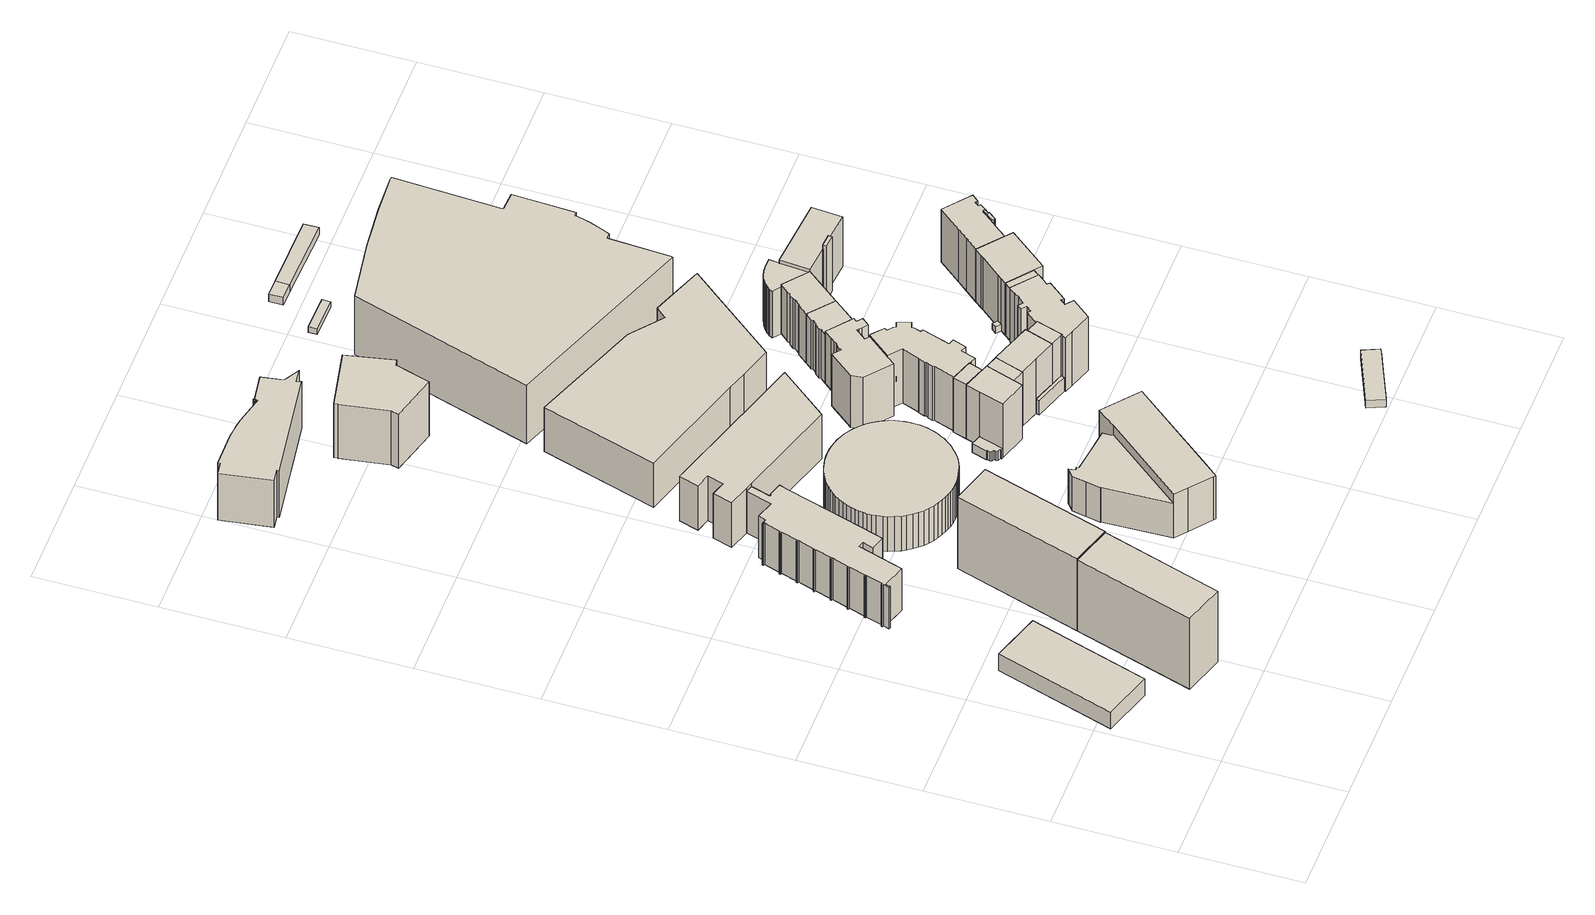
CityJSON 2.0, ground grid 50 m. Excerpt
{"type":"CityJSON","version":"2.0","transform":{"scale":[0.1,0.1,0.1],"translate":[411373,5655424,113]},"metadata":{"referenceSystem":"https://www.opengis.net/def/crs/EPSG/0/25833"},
"CityObjects":{
"building1":{"type":"Building","attributes":{"Dachtyp_tdc":"tdcPolyFlatRoof","Gemeindeschluessel":14612000,"Dachneigung":0,"QualitaetDacherkennung":84,"Geometrietyp2DReferenz":"3000","measuredHeight":8.64,"function":"31001_9998","roofType":"1000"},"geometry":[{"type":"Solid","lod":"1","boundaries":[[[[0,1,2,3]],[[4,5,6,7]],[[3,5,4,0]],[[2,6,5,3]],[[1,7,6,2]],[[0,4,7,1]]]]}]},
"building2":{"type":"Building","attributes":{"Dachtyp_tdc":"tdcGableRoof","Gemeindeschluessel":14612000,"Dachneigung":11.72,"QualitaetDacherkennung":10,"Geometrietyp2DReferenz":"3000","measuredHeight":40.38,"function":"31001_9998","roofType":"3100"},"geometry":[{"type":"Solid","lod":"1","boundaries":[[[[8,9,10,11]],[[12,13,14,15]],[[11,13,12,8]],[[10,14,13,11]],[[9,15,14,10]],[[8,12,15,9]]]]}]},
"building3":{"type":"Building","attributes":{"Dachtyp_tdc":"tdcGableRoof","Gemeindeschluessel":14612000,"Dachneigung":10.05,"QualitaetDacherkennung":10,"Geometrietyp2DReferenz":"3000","measuredHeight":40.64,"function":"31001_9998","roofType":"3100"},"geometry":[{"type":"Solid","lod":"1","boundaries":[[[[16,17,18,19]],[[15,14,20,21]],[[19,14,15,16]],[[18,20,14,19]],[[17,21,20,18]],[[16,15,21,17]]]]}]},
"building4":{"type":"Building","attributes":{"Dachtyp_tdc":"tdcFreeFormRoof","Gemeindeschluessel":14612000,"Dachneigung":0.062,"QualitaetDacherkennung":45,"Geometrietyp2DReferenz":"3000","measuredHeight":24.87,"function":"31001_2000","roofType":"5000"},"geometry":[{"type":"Solid","lod":"1","boundaries":[[[[22,23,24,25,26,27,28,29,30,31,32,33,34,35,36,37,38,39,40,41,42,43,44,45,46,47,48,49,50,51,52,53,54,55,56,57,58,59,60,61,62,63,64,65,66,67,68,69,70,71,72,73]],[[74,75,76,77,78,79,80,81,82,83,84,85,86,87,88,89,90,91,92,93,94,95,96,97,98,99,100,101,102,103,104,105,106,107,108,109,110,111,112,113,114,115,116,117,118,119,120,121,122,123,124,125]],[[73,75,74,22]],[[72,76,75,73]],[[71,77,76,72]],[[70,78,77,71]],[[69,79,78,70]],[[68,80,79,69]],[[67,81,80,68]],[[66,82,81,67]],[[65,83,82,66]],[[64,84,83,65]],[[63,85,84,64]],[[62,86,85,63]],[[61,87,86,62]],[[60,88,87,61]],[[59,89,88,60]],[[58,90,89,59]],[[57,91,90,58]],[[56,92,91,57]],[[55,93,92,56]],[[54,94,93,55]],[[53,95,94,54]],[[52,96,95,53]],[[51,97,96,52]],[[50,98,97,51]],[[49,99,98,50]],[[48,100,99,49]],[[47,101,100,48]],[[46,102,101,47]],[[45,103,102,46]],[[44,104,103,45]],[[43,105,104,44]],[[42,106,105,43]],[[41,107,106,42]],[[40,108,107,41]],[[39,109,108,40]],[[38,110,109,39]],[[37,111,110,38]],[[36,112,111,37]],[[35,113,112,36]],[[34,114,113,35]],[[33,115,114,34]],[[32,116,115,33]],[[31,117,116,32]],[[30,118,117,31]],[[29,119,118,30]],[[28,120,119,29]],[[27,121,120,28]],[[26,122,121,27]],[[25,123,122,26]],[[24,124,123,25]],[[23,125,124,24]],[[22,74,125,23]]]]}]},
"building5":{"type":"Building","attributes":{"name":"Rundkino","Dachtyp_tdc":"tdcPolyFlatRoof","Gemeindeschluessel":14612000,"Dachneigung":0,"QualitaetDacherkennung":8,"Geometrietyp2DReferenz":"3000","measuredHeight":18.24,"function":"31001_2090","roofType":"1000"},"geometry":[{"type":"Solid","lod":"1","boundaries":[[[[126,127,128,129,130,131,132,133,134,135,136,137,138,139,140,141,142,143,144,145,146,147,148,149,150,151,152,153,154,155,156,157,158,159,160,161,162,163,164,165,166,167,168,169,170,171,172,173,174,175,176,177,178,179,180,181,182,183,184,185,186,187,188,189,190,191,192,193,194,195,196,197,198,199,200,201,202,203,204,205,206,207,208,209,210,211,212,213,214]],[[215,216,217,218,219,220,221,222,223,224,225,226,227,228,229,230,231,232,233,234,235,236,237,238,239,240,241,242,243,244,245,246,247,248,249,250,251,252,253,254,255,256,257,258,259,260,261,262,263,264,265,266,267,268,269,270,271,272,273,274,275,276,277,278,279,280,281,282,283,284,285,286,287,288,289,290,291,292,293,294,295,296,297,298,299,300,301,302,303]],[[214,216,215,126]],[[213,217,216,214]],[[212,218,217,213]],[[211,219,218,212]],[[210,220,219,211]],[[209,221,220,210]],[[208,222,221,209]],[[207,223,222,208]],[[206,224,223,207]],[[205,225,224,206]],[[204,226,225,205]],[[203,227,226,204]],[[202,228,227,203]],[[201,229,228,202]],[[200,230,229,201]],[[199,231,230,200]],[[198,232,231,199]],[[197,233,232,198]],[[196,234,233,197]],[[195,235,234,196]],[[194,236,235,195]],[[193,237,236,194]],[[192,238,237,193]],[[191,239,238,192]],[[190,240,239,191]],[[189,241,240,190]],[[188,242,241,189]],[[187,243,242,188]],[[186,244,243,187]],[[185,245,244,186]],[[184,246,245,185]],[[183,247,246,184]],[[182,248,247,183]],[[181,249,248,182]],[[180,250,249,181]],[[179,251,250,180]],[[178,252,251,179]],[[177,253,252,178]],[[176,254,253,177]],[[175,255,254,176]],[[174,256,255,175]],[[173,257,256,174]],[[172,258,257,173]],[[171,259,258,172]],[[170,260,259,171]],[[169,261,260,170]],[[168,262,261,169]],[[167,263,262,168]],[[166,264,263,167]],[[165,265,264,166]],[[164,266,265,165]],[[163,267,266,164]],[[162,268,267,163]],[[161,269,268,162]],[[160,270,269,161]],[[159,271,270,160]],[[158,272,271,159]],[[157,273,272,158]],[[156,274,273,157]],[[155,275,274,156]],[[154,276,275,155]],[[153,277,276,154]],[[152,278,277,153]],[[151,279,278,152]],[[150,280,279,151]],[[149,281,280,150]],[[148,282,281,149]],[[147,283,282,148]],[[146,284,283,147]],[[145,285,284,146]],[[144,286,285,145]],[[143,287,286,144]],[[142,288,287,143]],[[141,289,288,142]],[[140,290,289,141]],[[139,291,290,140]],[[138,292,291,139]],[[137,293,292,138]],[[136,294,293,137]],[[135,295,294,136]],[[134,296,295,135]],[[133,297,296,134]],[[132,298,297,133]],[[131,299,298,132]],[[130,300,299,131]],[[129,301,300,130]],[[128,302,301,129]],[[127,303,302,128]],[[126,215,303,127]]]]}]},
"building6":{"type":"Building","attributes":{"Dachtyp_tdc":"tdcFreeFormRoof","Gemeindeschluessel":14612000,"Dachneigung":0.022,"QualitaetDacherkennung":48,"Geometrietyp2DReferenz":"3000","measuredHeight":25.02,"function":"31001_2000","roofType":"5000"},"geometry":[{"type":"Solid","lod":"1","boundaries":[[[[304,305,306,307,308,309,310,311,312,313,314,315,316]],[[317,318,319,320,321,322,323,324,325,326,109,108,327]],[[316,318,317,304]],[[315,319,318,316]],[[314,320,319,315]],[[313,321,320,314]],[[312,322,321,313]],[[311,323,322,312]],[[310,324,323,311]],[[309,325,324,310]],[[308,326,325,309]],[[307,109,326,308]],[[306,108,109,307]],[[305,327,108,306]],[[304,317,327,305]]]]}]},
"building7":{"type":"Building","attributes":{"Dachtyp_tdc":"tdcFreeFormRoof","Gemeindeschluessel":14612000,"Dachneigung":16.21,"QualitaetDacherkennung":9,"Geometrietyp2DReferenz":"3000","measuredHeight":26.25,"function":"31001_2000","roofType":"5000"},"geometry":[{"type":"Solid","lod":"1","boundaries":[[[[328,329,330,331,332,333,334,335,336,337,338,339,340,341,342,343,344,345,346,347,348,349,350,351,352,353]],[[354,355,356,357,358,359,360,361,362,363,364,365,366,367,368,369,370,371,372,373,374,375,376,377,378,379]],[[353,355,354,328]],[[352,356,355,353]],[[351,357,356,352]],[[350,358,357,351]],[[349,359,358,350]],[[348,360,359,349]],[[347,361,360,348]],[[346,362,361,347]],[[345,363,362,346]],[[344,364,363,345]],[[343,365,364,344]],[[342,366,365,343]],[[341,367,366,342]],[[340,368,367,341]],[[339,369,368,340]],[[338,370,369,339]],[[337,371,370,338]],[[336,372,371,337]],[[335,373,372,336]],[[334,374,373,335]],[[333,375,374,334]],[[332,376,375,333]],[[331,377,376,332]],[[330,378,377,331]],[[329,379,378,330]],[[328,354,379,329]]]]}]},
"building8":{"type":"Building","attributes":{"name":"UFA Kristallpalast Dresden","Gemeindeschluessel":14612000,"Geometrietyp2DReferenz":"3000","function":"31001_2090","roofType":"9999"},"children":["building8-1","building8-2","building8-3"]},
"building8-1":{"type":"BuildingPart","attributes":{"Dachtyp_tdc":"tdcHipAndGableRoof","Dachneigung":10.04,"QualitaetDacherkennung":6,"Geometrietyp2DReferenz":"3000","measuredHeight":23.99,"roofType":"5000"},"parents":["building8"],"geometry":[{"type":"Solid","lod":"1","boundaries":[[[[380,381,382,383,384,385,386,387]],[[388,389,390,391,392,393,394,395]],[[387,389,388,380]],[[386,390,389,387]],[[385,391,390,386]],[[384,392,391,385]],[[383,393,392,384]],[[382,394,393,383]],[[381,395,394,382]],[[380,388,395,381]]]]}]},
"building8-2":{"type":"BuildingPart","attributes":{"Dachtyp_tdc":"tdcFreeFormRoof","Dachneigung":50.95,"QualitaetDacherkennung":9,"Geometrietyp2DReferenz":"3000","measuredHeight":4.03,"roofType":"5000"},"parents":["building8"],"geometry":[{"type":"Solid","lod":"1","boundaries":[[[[396,397,398,399,400,401,402,403]],[[404,405,406,407,408,409,410,411]],[[403,405,404,396]],[[402,406,405,403]],[[401,407,406,402]],[[400,408,407,401]],[[399,409,408,400]],[[398,410,409,399]],[[397,411,410,398]],[[396,404,411,397]]]]}]},
"building8-3":{"type":"BuildingPart","attributes":{"Dachtyp_tdc":"tdcFreeFormRoof","Dachneigung":52.04,"QualitaetDacherkennung":5,"Geometrietyp2DReferenz":"3000","measuredHeight":30.14,"roofType":"5000"},"parents":["building8"],"geometry":[{"type":"Solid","lod":"1","boundaries":[[[[412,413,414,415,416,417,418,419,420,421,422,423,424,425,426]],[[427,428,429,430,408,407,431,391,432,390,433,434,435,436,437]],[[426,428,427,412]],[[425,429,428,426]],[[424,430,429,425]],[[423,408,430,424]],[[422,407,408,423]],[[421,431,407,422]],[[420,391,431,421]],[[419,432,391,420]],[[418,390,432,419]],[[417,433,390,418]],[[416,434,433,417]],[[415,435,434,416]],[[414,436,435,415]],[[413,437,436,414]],[[412,427,437,413]]]]}]},
"building9":{"type":"Building","attributes":{"name":"Centrum Galerie Dresden","Dachtyp_tdc":"tdcFreeFormRoof","Gemeindeschluessel":14612000,"Dachneigung":10.24,"QualitaetDacherkennung":8,"Geometrietyp2DReferenz":"3000","measuredHeight":30.86,"function":"31001_2052","roofType":"5000"},"geometry":[{"type":"Solid","lod":"1","boundaries":[[[[438,439,440,441,442,443,444,445,446,447,448,449]],[[450,451,452,453,454,455,456,457,458,459,460,461]],[[449,451,450,438]],[[448,452,451,449]],[[447,453,452,448]],[[446,454,453,447]],[[445,455,454,446]],[[444,456,455,445]],[[443,457,456,444]],[[442,458,457,443]],[[441,459,458,442]],[[440,460,459,441]],[[439,461,460,440]],[[438,450,461,439]]]]}]},
"building10":{"type":"Building","attributes":{"Gemeindeschluessel":14612000,"Geometrietyp2DReferenz":"3000","function":"31001_9998","roofType":"9999"},"children":["building10-1","building10-2","building10-3","building10-4"]},
"building10-1":{"type":"BuildingPart","attributes":{"Dachtyp_tdc":"tdcPolyFlatRoof","Dachneigung":0,"QualitaetDacherkennung":29,"Geometrietyp2DReferenz":"3000","measuredHeight":28.48,"roofType":"1000"},"parents":["building10"],"geometry":[{"type":"Solid","lod":"1","boundaries":[[[[462,463,464,465,466,467,468,469]],[[470,471,472,473,474,475,476,477]],[[469,471,470,462]],[[468,472,471,469]],[[467,473,472,468]],[[466,474,473,467]],[[465,475,474,466]],[[464,476,475,465]],[[463,477,476,464]],[[462,470,477,463]]]]}]},
"building10-2":{"type":"BuildingPart","attributes":{"Dachtyp_tdc":"tdcPolyFlatRoof","Dachneigung":0,"QualitaetDacherkennung":15,"Geometrietyp2DReferenz":"3000","measuredHeight":28.3,"roofType":"1000"},"parents":["building10"],"geometry":[{"type":"Solid","lod":"1","boundaries":[[[[478,479,480,481]],[[471,482,483,472]],[[481,482,471,478]],[[480,483,482,481]],[[479,472,483,480]],[[478,471,472,479]]]]}]},
"building10-3":{"type":"BuildingPart","attributes":{"Dachtyp_tdc":"tdcFreeFormRoof","Dachneigung":13.13,"QualitaetDacherkennung":32,"Geometrietyp2DReferenz":"3000","measuredHeight":5.08,"roofType":"5000"},"parents":["building10"],"geometry":[{"type":"Solid","lod":"1","boundaries":[[[[484,485,486,487,488,489,490,491,492,493,494,495,496]],[[497,498,499,500,476,475,501,502,503,504,505,506,507]],[[496,498,497,484]],[[495,499,498,496]],[[494,500,499,495]],[[493,476,500,494]],[[492,475,476,493]],[[491,501,475,492]],[[490,502,501,491]],[[489,503,502,490]],[[488,504,503,489]],[[487,505,504,488]],[[486,506,505,487]],[[485,507,506,486]],[[484,497,507,485]]]]}]},
"building10-4":{"type":"BuildingPart","attributes":{"Dachtyp_tdc":"tdcPolyFlatRoof","Dachneigung":0,"QualitaetDacherkennung":46,"Geometrietyp2DReferenz":"3000","measuredHeight":28.7,"roofType":"1000"},"parents":["building10"],"geometry":[{"type":"Solid","lod":"1","boundaries":[[[[508,509,510,511,512]],[[513,514,515,470,477]],[[512,514,513,508]],[[511,515,514,512]],[[510,470,515,511]],[[509,477,470,510]],[[508,513,477,509]]]]}]},
"building11":{"type":"Building","attributes":{"Dachtyp_tdc":"tdcPolyFlatRoof","Gemeindeschluessel":14612000,"Dachneigung":0,"QualitaetDacherkennung":18,"Geometrietyp2DReferenz":"3000","measuredHeight":23.3,"function":"31001_2000","roofType":"1000"},"geometry":[{"type":"Solid","lod":"1","boundaries":[[[[516,517,518,519,520,521,522,523,524,525,526]],[[527,528,529,530,531,532,533,534,535,536,537]],[[526,528,527,516]],[[525,529,528,526]],[[524,530,529,525]],[[523,531,530,524]],[[522,532,531,523]],[[521,533,532,522]],[[520,534,533,521]],[[519,535,534,520]],[[518,536,535,519]],[[517,537,536,518]],[[516,527,537,517]]]]}]},
"building12":{"type":"Building","attributes":{"Dachtyp_tdc":"tdcFreeFormRoof","Gemeindeschluessel":14612000,"Dachneigung":14.69,"QualitaetDacherkennung":11,"Geometrietyp2DReferenz":"3000","measuredHeight":29.45,"function":"31001_9998","roofType":"5000"},"geometry":[{"type":"Solid","lod":"1","boundaries":[[[[538,539,540,541,542,543,544,545,546,547,548,549,550,551,552,553,554,555,556,557,558,559,560,561,562,563,564,565,566,567,568]],[[569,570,571,572,573,574,575,576,577,578,579,580,581,582,583,584,585,586,587,588,589,590,591,592,593,594,595,596,597,598,599]],[[568,570,569,538]],[[567,571,570,568]],[[566,572,571,567]],[[565,573,572,566]],[[564,574,573,565]],[[563,575,574,564]],[[562,576,575,563]],[[561,577,576,562]],[[560,578,577,561]],[[559,579,578,560]],[[558,580,579,559]],[[557,581,580,558]],[[556,582,581,557]],[[555,583,582,556]],[[554,584,583,555]],[[553,585,584,554]],[[552,586,585,553]],[[551,587,586,552]],[[550,588,587,551]],[[549,589,588,550]],[[548,590,589,549]],[[547,591,590,548]],[[546,592,591,547]],[[545,593,592,546]],[[544,594,593,545]],[[543,595,594,544]],[[542,596,595,543]],[[541,597,596,542]],[[540,598,597,541]],[[539,599,598,540]],[[538,569,599,539]]]]}]},
"building13":{"type":"Building","attributes":{"Dachtyp_tdc":"tdcFreeFormRoof","Gemeindeschluessel":14612000,"Dachneigung":10.15,"QualitaetDacherkennung":21,"Geometrietyp2DReferenz":"3000","measuredHeight":29.41,"function":"31001_9998","roofType":"5000"},"geometry":[{"type":"Solid","lod":"1","boundaries":[[[[600,601,602,603,604,605,606,607,608,609,610,611,612,613,614,615,616,617,618,619,620,621,622]],[[623,624,625,626,627,628,629,574,573,630,631,632,633,634,635,636,637,638,639,640,641,642,643]],[[622,624,623,600]],[[621,625,624,622]],[[620,626,625,621]],[[619,627,626,620]],[[618,628,627,619]],[[617,629,628,618]],[[616,574,629,617]],[[615,573,574,616]],[[614,630,573,615]],[[613,631,630,614]],[[612,632,631,613]],[[611,633,632,612]],[[610,634,633,611]],[[609,635,634,610]],[[608,636,635,609]],[[607,637,636,608]],[[606,638,637,607]],[[605,639,638,606]],[[604,640,639,605]],[[603,641,640,604]],[[602,642,641,603]],[[601,643,642,602]],[[600,623,643,601]]]]}]},
"building14":{"type":"Building","attributes":{"Gemeindeschluessel":14612000,"Geometrietyp2DReferenz":"3000","function":"31001_9998","roofType":"9999"},"children":["building14-1","building14-2","building14-3","building14-4","building14-5"]},
"building14-1":{"type":"BuildingPart","attributes":{"Dachtyp_tdc":"tdcPolyFlatRoof","Dachneigung":0,"QualitaetDacherkennung":26,"Geometrietyp2DReferenz":"3000","measuredHeight":4.27,"roofType":"1000"},"parents":["building14"],"geometry":[{"type":"Solid","lod":"1","boundaries":[[[[644,645,646,647,648,649]],[[650,651,652,653,654,655]],[[649,651,650,644]],[[648,652,651,649]],[[647,653,652,648]],[[646,654,653,647]],[[645,655,654,646]],[[644,650,655,645]]]]}]},
"building14-2":{"type":"BuildingPart","attributes":{"Dachtyp_tdc":"tdcPolyFlatRoof","Dachneigung":0,"QualitaetDacherkennung":0,"Geometrietyp2DReferenz":"3000","measuredHeight":7.5,"roofType":"9999"},"parents":["building14"],"geometry":[{"type":"Solid","lod":"1","boundaries":[[[[656,657,658,659]],[[660,661,662,663]],[[659,661,660,656]],[[658,662,661,659]],[[657,663,662,658]],[[656,660,663,657]]]]}]},
"building14-3":{"type":"BuildingPart","attributes":{"Dachtyp_tdc":"tdcPolyFlatRoof","Dachneigung":0,"QualitaetDacherkennung":33,"Geometrietyp2DReferenz":"3000","measuredHeight":28.76,"roofType":"1000"},"parents":["building14"],"geometry":[{"type":"Solid","lod":"1","boundaries":[[[[664,665,666,667,668,669,670,671]],[[672,673,674,661,675,652,651,676]],[[670,673,672,671]],[[669,674,673,670]],[[668,661,674,669]],[[667,675,661,668]],[[666,652,675,667]],[[665,651,652,666]],[[664,676,651,665]],[[671,672,676,664]]]]}]},
"building14-4":{"type":"BuildingPart","attributes":{"Dachtyp_tdc":"tdcPolyFlatRoof","Dachneigung":2.79,"QualitaetDacherkennung":37,"Geometrietyp2DReferenz":"3000","measuredHeight":29.09,"roofType":"2100"},"parents":["building14"],"geometry":[{"type":"Solid","lod":"1","boundaries":[[[[677,678,679,680,681,682,683]],[[673,684,685,686,687,662,674]],[[683,684,673,677]],[[682,685,684,683]],[[681,686,685,682]],[[680,687,686,681]],[[679,662,687,680]],[[678,674,662,679]],[[677,673,674,678]]]]}]},
"building14-5":{"type":"BuildingPart","attributes":{"Dachtyp_tdc":"tdcPolyFlatRoof","Dachneigung":0,"QualitaetDacherkennung":25,"Geometrietyp2DReferenz":"3000","measuredHeight":4.26,"roofType":"1000"},"parents":["building14"],"geometry":[{"type":"Solid","lod":"1","boundaries":[[[[688,689,690,691]],[[676,692,693,672]],[[691,692,676,688]],[[690,693,692,691]],[[689,672,693,690]],[[688,676,672,689]]]]}]},
"building15":{"type":"Building","attributes":{"Dachtyp_tdc":"tdcPolyFlatRoof","Gemeindeschluessel":14612000,"Dachneigung":5.42,"QualitaetDacherkennung":85,"Geometrietyp2DReferenz":"3000","measuredHeight":4.4,"function":"31001_9998","roofType":"2100"},"geometry":[{"type":"Solid","lod":"1","boundaries":[[[[694,695,696,697,698,699,700]],[[701,702,703,704,705,706,707]],[[700,702,701,694]],[[699,703,702,700]],[[698,704,703,699]],[[697,705,704,698]],[[696,706,705,697]],[[695,707,706,696]],[[694,701,707,695]]]]}]},
"building16":{"type":"Building","attributes":{"Gemeindeschluessel":14612000,"Geometrietyp2DReferenz":"3000","function":"31001_9998","roofType":"9999"},"children":["building16-1","building16-2","building16-3"]},
"building16-1":{"type":"BuildingPart","attributes":{"Dachtyp_tdc":"tdcPolyFlatRoof","Dachneigung":2.84,"QualitaetDacherkennung":46,"Geometrietyp2DReferenz":"3000","measuredHeight":4.36,"roofType":"2100"},"parents":["building16"],"geometry":[{"type":"Solid","lod":"1","boundaries":[[[[708,709,710,711,712]],[[713,714,715,716,717]],[[712,714,713,708]],[[711,715,714,712]],[[710,716,715,711]],[[709,717,716,710]],[[708,713,717,709]]]]}]},
"building16-2":{"type":"BuildingPart","attributes":{"Dachtyp_tdc":"tdcPolyFlatRoof","Dachneigung":0,"QualitaetDacherkennung":0,"Geometrietyp2DReferenz":"3000","measuredHeight":10.24,"roofType":"1000"},"parents":["building16"],"geometry":[{"type":"Solid","lod":"1","boundaries":[[[[718,719,720,721,722]],[[723,724,713,717,725]],[[722,724,723,718]],[[721,713,724,722]],[[720,717,713,721]],[[719,725,717,720]],[[718,723,725,719]]]]}]},
"building16-3":{"type":"BuildingPart","attributes":{"Dachtyp_tdc":"tdcPolyFlatRoof","Dachneigung":0,"QualitaetDacherkennung":39,"Geometrietyp2DReferenz":"3000","measuredHeight":26.05,"roofType":"1000"},"parents":["building16"],"geometry":[{"type":"Solid","lod":"1","boundaries":[[[[726,727,728,729,730,731,732,733,734,735,736,737,738]],[[642,739,740,741,742,743,744,745,746,747,724,723,643]],[[738,739,642,726]],[[737,740,739,738]],[[736,741,740,737]],[[735,742,741,736]],[[734,743,742,735]],[[733,744,743,734]],[[732,745,744,733]],[[731,746,745,732]],[[730,747,746,731]],[[729,724,747,730]],[[728,723,724,729]],[[727,643,723,728]],[[726,642,643,727]]]]}]},
"building17":{"type":"Building","attributes":{"Dachtyp_tdc":"tdcFreeFormRoof","Gemeindeschluessel":14612000,"Dachneigung":17.14,"QualitaetDacherkennung":11,"Geometrietyp2DReferenz":"3000","measuredHeight":29.39,"function":"31001_9998","roofType":"5000"},"geometry":[{"type":"Solid","lod":"1","boundaries":[[[[748,749,750,751,752,753,754,755,756,757,758,759,760,761,762,763,764,765,766,767,768,769,770,771,772,773,774,775]],[[776,777,778,779,780,781,782,783,784,785,786,787,788,789,790,791,792,793,794,795,796,797,798,799,800,801,802,803]],[[775,777,776,748]],[[774,778,777,775]],[[773,779,778,774]],[[772,780,779,773]],[[771,781,780,772]],[[770,782,781,771]],[[769,783,782,770]],[[768,784,783,769]],[[767,785,784,768]],[[766,786,785,767]],[[765,787,786,766]],[[764,788,787,765]],[[763,789,788,764]],[[762,790,789,763]],[[761,791,790,762]],[[760,792,791,761]],[[759,793,792,760]],[[758,794,793,759]],[[757,795,794,758]],[[756,796,795,757]],[[755,797,796,756]],[[754,798,797,755]],[[753,799,798,754]],[[752,800,799,753]],[[751,801,800,752]],[[750,802,801,751]],[[749,803,802,750]],[[748,776,803,749]]]]}]},
"building18":{"type":"Building","attributes":{"Dachtyp_tdc":"tdcFreeFormRoof","Gemeindeschluessel":14612000,"Dachneigung":12.77,"QualitaetDacherkennung":2,"Geometrietyp2DReferenz":"3000","measuredHeight":35.17,"function":"31001_2000","roofType":"5000"},"geometry":[{"type":"Solid","lod":"1","boundaries":[[[[804,805,806,807,808,809,810,811,812,813,814,815,816,817,818,819,820]],[[821,822,823,824,825,826,827,828,829,830,831,832,833,834,835,836,837]],[[820,822,821,804]],[[819,823,822,820]],[[818,824,823,819]],[[817,825,824,818]],[[816,826,825,817]],[[815,827,826,816]],[[814,828,827,815]],[[813,829,828,814]],[[812,830,829,813]],[[811,831,830,812]],[[810,832,831,811]],[[809,833,832,810]],[[808,834,833,809]],[[807,835,834,808]],[[806,836,835,807]],[[805,837,836,806]],[[804,821,837,805]]]]}]},
"building19":{"type":"Building","attributes":{"Gemeindeschluessel":14612000,"Geometrietyp2DReferenz":"3000","function":"31001_9998","roofType":"9999"},"children":["building19-1","building19-2"]},
"building19-1":{"type":"BuildingPart","attributes":{"Dachtyp_tdc":"tdcPolyFlatRoof","Dachneigung":0,"QualitaetDacherkennung":38,"Geometrietyp2DReferenz":"3000","measuredHeight":26.02,"roofType":"1000"},"parents":["building19"],"geometry":[{"type":"Solid","lod":"1","boundaries":[[[[838,839,840,841,842,843,844,845,732,731,730,846,847,848]],[[849,850,851,747,746,745,852,853,854,855,856,857,858,859]],[[848,849,859,838]],[[847,850,849,848]],[[846,851,850,847]],[[730,747,851,846]],[[731,746,747,730]],[[732,745,746,731]],[[845,852,745,732]],[[844,853,852,845]],[[843,854,853,844]],[[842,855,854,843]],[[841,856,855,842]],[[840,857,856,841]],[[839,858,857,840]],[[838,859,858,839]]]]}]},
"building19-2":{"type":"BuildingPart","attributes":{"Dachtyp_tdc":"tdcPolyFlatRoof","Dachneigung":0,"QualitaetDacherkennung":68,"Geometrietyp2DReferenz":"3000","measuredHeight":4.38,"roofType":"1000"},"parents":["building19"],"geometry":[{"type":"Solid","lod":"1","boundaries":[[[[860,861,862,863]],[[864,851,850,865]],[[863,851,864,860]],[[862,850,851,863]],[[861,865,850,862]],[[860,864,865,861]]]]}]},
"building20":{"type":"Building","attributes":{"Dachtyp_tdc":"tdcPolyFlatRoof","Gemeindeschluessel":14612000,"Dachneigung":0,"QualitaetDacherkennung":68,"Geometrietyp2DReferenz":"3000","measuredHeight":2.99,"function":"31001_9998","roofType":"1000"},"geometry":[{"type":"Solid","lod":"1","boundaries":[[[[866,867,868,869,870,871]],[[872,873,874,875,876,877]],[[871,873,872,866]],[[870,874,873,871]],[[869,875,874,870]],[[868,876,875,869]],[[867,877,876,868]],[[866,872,877,867]]]]}]},
"building21":{"type":"Building","attributes":{"Dachtyp_tdc":"tdcPolyFlatRoof","Gemeindeschluessel":14612000,"Dachneigung":0,"QualitaetDacherkennung":89,"Geometrietyp2DReferenz":"3000","measuredHeight":4.02,"function":"31001_9998","roofType":"1000"},"geometry":[{"type":"Solid","lod":"1","boundaries":[[[[878,879,880,881]],[[882,883,884,885]],[[881,883,882,878]],[[880,884,883,881]],[[879,885,884,880]],[[878,882,885,879]]]]}]},
"building22":{"type":"Building","attributes":{"Gemeindeschluessel":14612000,"Geometrietyp2DReferenz":"3000","function":"31001_9998","roofType":"9999"},"children":["building22-1","building22-2","building22-3"]},
"building22-1":{"type":"BuildingPart","attributes":{"Dachtyp_tdc":"tdcGableRoof","Dachneigung":53.93,"QualitaetDacherkennung":27,"Geometrietyp2DReferenz":"3000","measuredHeight":4.22,"roofType":"3100"},"parents":["building22"],"geometry":[{"type":"Solid","lod":"1","boundaries":[[[[886,887,888,889]],[[890,891,892,893]],[[889,891,890,886]],[[888,892,891,889]],[[887,893,892,888]],[[886,890,893,887]]]]}]},
"building22-2":{"type":"BuildingPart","attributes":{"Dachtyp_tdc":"tdcPolyFlatRoof","Dachneigung":0,"QualitaetDacherkennung":23,"Geometrietyp2DReferenz":"3000","measuredHeight":27.77,"roofType":"1000"},"parents":["building22"],"geometry":[{"type":"Solid","lod":"1","boundaries":[[[[894,895,896,897,898,899,900,901,902,903]],[[893,904,905,906,907,908,909,910,911,890]],[[902,904,893,903]],[[901,905,904,902]],[[900,906,905,901]],[[899,907,906,900]],[[898,908,907,899]],[[897,909,908,898]],[[896,910,909,897]],[[895,911,910,896]],[[894,890,911,895]],[[903,893,890,894]]]]}]},
"building22-3":{"type":"BuildingPart","attributes":{"Dachtyp_tdc":"tdcPolyFlatRoof","Dachneigung":0,"QualitaetDacherkennung":26,"Geometrietyp2DReferenz":"3000","measuredHeight":27.79,"roofType":"1000"},"parents":["building22"],"geometry":[{"type":"Solid","lod":"1","boundaries":[[[[896,895,912,913]],[[910,914,915,911]],[[913,914,910,896]],[[912,915,914,913]],[[895,911,915,912]],[[896,910,911,895]]]]}]},
"building23":{"type":"Building","attributes":{"Gemeindeschluessel":14612000,"Geometrietyp2DReferenz":"3000","function":"31001_9998","roofType":"9999"},"children":["building23-1","building23-2","building23-3"]},
"building23-1":{"type":"BuildingPart","attributes":{"Dachtyp_tdc":"tdcPolyFlatRoof","Dachneigung":0,"QualitaetDacherkennung":49,"Geometrietyp2DReferenz":"3000","measuredHeight":26.29,"roofType":"1000"},"parents":["building23"],"geometry":[{"type":"Solid","lod":"1","boundaries":[[[[916,917,918,919,920,921]],[[922,923,924,925,926,927]],[[921,922,927,916]],[[920,923,922,921]],[[919,924,923,920]],[[918,925,924,919]],[[917,926,925,918]],[[916,927,926,917]]]]}]},
"building23-2":{"type":"BuildingPart","attributes":{"Dachtyp_tdc":"tdcFreeFormRoof","Dachneigung":1.28,"QualitaetDacherkennung":37,"Geometrietyp2DReferenz":"3000","measuredHeight":26.42,"roofType":"5000"},"parents":["building23"],"geometry":[{"type":"Solid","lod":"1","boundaries":[[[[928,929,930,931,932,933,934,935,936,937,938,939,940,941,942,943,944,945,946,947,948,949,950,951]],[[952,953,954,955,956,957,958,959,960,961,962,963,964,965,966,967,968,924,969,970,923,971,972,973]],[[951,953,952,928]],[[950,954,953,951]],[[949,955,954,950]],[[948,956,955,949]],[[947,957,956,948]],[[946,958,957,947]],[[945,959,958,946]],[[944,960,959,945]],[[943,961,960,944]],[[942,962,961,943]],[[941,963,962,942]],[[940,964,963,941]],[[939,965,964,940]],[[938,966,965,939]],[[937,967,966,938]],[[936,968,967,937]],[[935,924,968,936]],[[934,969,924,935]],[[933,970,969,934]],[[932,923,970,933]],[[931,971,923,932]],[[930,972,971,931]],[[929,973,972,930]],[[928,952,973,929]]]]}]},
"building23-3":{"type":"BuildingPart","attributes":{"Dachtyp_tdc":"tdcPolyFlatRoof","Dachneigung":0,"QualitaetDacherkennung":58,"Geometrietyp2DReferenz":"3000","measuredHeight":28.72,"roofType":"1000"},"parents":["building23"],"geometry":[{"type":"Solid","lod":"1","boundaries":[[[[974,975,976,977]],[[927,978,979,922]],[[976,978,927,977]],[[975,979,978,976]],[[974,922,979,975]],[[977,927,922,974]]]]}]},
"building24":{"type":"Building","attributes":{"Dachtyp_tdc":"tdcPolyFlatRoof","Gemeindeschluessel":14612000,"Dachneigung":0,"QualitaetDacherkennung":86,"Geometrietyp2DReferenz":"3000","measuredHeight":3.94,"function":"31001_9998","roofType":"1000"},"geometry":[{"type":"Solid","lod":"1","boundaries":[[[[980,981,879,878]],[[982,983,984,985]],[[878,983,982,980]],[[879,984,983,878]],[[981,985,984,879]],[[980,982,985,981]]]]}]},
"building25":{"type":"Building","attributes":{"Gemeindeschluessel":14612000,"Geometrietyp2DReferenz":"3000","function":"31001_9998","roofType":"9999"},"children":["building25-1","building25-2","building25-3"]},
"building25-1":{"type":"BuildingPart","attributes":{"Dachtyp_tdc":"tdcPolyFlatRoof","Dachneigung":0,"QualitaetDacherkennung":42,"Geometrietyp2DReferenz":"3000","measuredHeight":27.88,"roofType":"1000"},"parents":["building25"],"geometry":[{"type":"Solid","lod":"1","boundaries":[[[[986,987,988,989,990,991,992,993,994,995,996,997,998,999,1000,1001,1002,1003,1004,1005]],[[1006,1007,1008,1009,1010,907,906,1011,1012,1013,1014,1015,1016,1017,1018,1019,1020,1021,1022,1023]],[[1005,1006,1023,986]],[[1004,1007,1006,1005]],[[1003,1008,1007,1004]],[[1002,1009,1008,1003]],[[1001,1010,1009,1002]],[[1000,907,1010,1001]],[[999,906,907,1000]],[[998,1011,906,999]],[[997,1012,1011,998]],[[996,1013,1012,997]],[[995,1014,1013,996]],[[994,1015,1014,995]],[[993,1016,1015,994]],[[992,1017,1016,993]],[[991,1018,1017,992]],[[990,1019,1018,991]],[[989,1020,1019,990]],[[988,1021,1020,989]],[[987,1022,1021,988]],[[986,1023,1022,987]]]]}]},
"building25-2":{"type":"BuildingPart","attributes":{"Dachtyp_tdc":"tdcFreeFormRoof","Dachneigung":38.3,"QualitaetDacherkennung":5,"Geometrietyp2DReferenz":"3000","measuredHeight":29.2,"roofType":"5000"},"parents":["building25"],"geometry":[{"type":"Solid","lod":"1","boundaries":[[[[1024,1025,1026,1027,1028,1029,1030,1031,1032,1033]],[[1034,1035,1036,1037,1038,1008,1007,1039,1006,1040]],[[1033,1035,1034,1024]],[[1032,1036,1035,1033]],[[1031,1037,1036,1032]],[[1030,1038,1037,1031]],[[1029,1008,1038,1030]],[[1028,1007,1008,1029]],[[1027,1039,1007,1028]],[[1026,1006,1039,1027]],[[1025,1040,1006,1026]],[[1024,1034,1040,1025]]]]}]},
"building25-3":{"type":"BuildingPart","attributes":{"Dachtyp_tdc":"tdcPolyFlatRoof","Dachneigung":0,"QualitaetDacherkennung":44,"Geometrietyp2DReferenz":"3000","measuredHeight":4.02,"roofType":"1000"},"parents":["building25"],"geometry":[{"type":"Solid","lod":"1","boundaries":[[[[1041,1042,1043,1044,1045,1046,1047,1048,1049]],[[1010,1009,1050,1051,1052,1053,1054,1055,908]],[[1049,1009,1010,1041]],[[1048,1050,1009,1049]],[[1047,1051,1050,1048]],[[1046,1052,1051,1047]],[[1045,1053,1052,1046]],[[1044,1054,1053,1045]],[[1043,1055,1054,1044]],[[1042,908,1055,1043]],[[1041,1010,908,1042]]]]}]}
},
"vertices":[
[24,441,98],[230,377,98],[385,869,98],[179,934,98],[24,441,11],[179,934,11],[385,869,11],[230,377,11],
[481,176,387],[637,669,387],[468,722,387],[314,229,387],[481,176,11],[314,229,11],[468,722,11],[637,669,11],
[637,669,392],[801,1196,392],[634,1248,392],[468,722,392],[634,1248,11],[801,1196,11],
[252,1414,236],[258,1412,236],[250,1387,236],[255,1385,236],[261,1404,236],[357,1374,236],[358,1377,236],[416,1561,236],[441,1554,236],[427,1509,236],[484,1492,236],[513,1584,236],[615,1914,236],[625,1944,236],[568,1962,236],[566,1957,236],[559,1959,236],[584,2040,236],[554,2049,236],[521,1942,236],[517,1944,236],[447,1966,236],[437,1934,236],[415,1940,236],[414,1935,236],[420,1933,236],[398,1864,236],[392,1866,236],[391,1861,236],[397,1859,236],[375,1790,236],[369,1792,236],[367,1786,236],[374,1784,236],[352,1715,236],[346,1718,236],[344,1712,236],[351,1710,236],[329,1641,236],[323,1643,236],[321,1637,236],[328,1635,236],[306,1566,236],[300,1568,236],[298,1563,236],[305,1561,236],[283,1492,236],[277,1494,236],[275,1488,236],[281,1487,236],[260,1418,236],[254,1420,236],[252,1414,16],[254,1420,16],[260,1418,16],[281,1487,16],[275,1488,16],[277,1494,16],[283,1492,16],[305,1561,16],[298,1563,16],[300,1568,16],[306,1566,16],[328,1635,16],[321,1637,16],[323,1643,16],[329,1641,16],[351,1710,16],[344,1712,16],[346,1718,16],[352,1715,16],[374,1784,16],[367,1786,16],[369,1792,16],[375,1790,16],[397,1859,16],[391,1861,16],[392,1866,16],[398,1864,16],[420,1933,16],[414,1935,16],[415,1940,16],[437,1934,16],[447,1966,16],[517,1944,16],[521,1942,16],[554,2049,16],[584,2040,16],[559,1959,16],[566,1957,16],[568,1962,16],[625,1944,16],[615,1914,16],[513,1584,16],[484,1492,16],[427,1509,16],[441,1554,16],[416,1561,16],[358,1377,16],[357,1374,16],[261,1404,16],[255,1385,16],[250,1387,16],[258,1412,16],
[1121,1542,198],[1124,1562,198],[1125,1581,198],[1125,1601,198],[1123,1620,198],[1120,1643,198],[1116,1659,198],[1110,1675,198],[1108,1681,198],[1099,1702,198],[1091,1717,198],[1079,1736,198],[1065,1754,198],[1054,1766,198],[1041,1778,198],[1024,1792,198],[1005,1805,198],[991,1813,198],[975,1820,198],[954,1828,198],[934,1834,198],[916,1837,198],[898,1840,198],[877,1841,198],[856,1840,198],[838,1839,198],[820,1835,198],[799,1830,198],[780,1823,198],[764,1816,198],[746,1806,198],[729,1795,198],[715,1784,198],[700,1771,198],[684,1754,198],[673,1741,198],[661,1722,198],[650,1703,198],[643,1687,198],[635,1666,198],[630,1649,198],[627,1633,198],[624,1616,198],[623,1599,198],[623,1582,198],[625,1565,198],[629,1539,198],[633,1521,198],[642,1497,198],[652,1473,198],[662,1457,198],[676,1436,198],[691,1419,198],[706,1403,198],[724,1389,198],[742,1377,198],[761,1366,198],[780,1357,198],[799,1350,198],[815,1345,198],[831,1341,198],[852,1338,198],[872,1337,198],[889,1338,198],[905,1339,198],[925,1343,198],[946,1348,198],[962,1353,198],[978,1360,198],[997,1369,198],[1015,1380,198],[1029,1391,198],[1042,1402,198],[1054,1413,198],[1057,1417,198],[1059,1419,198],[1062,1422,198],[1063,1423,198],[1064,1424,198],[1075,1439,198],[1086,1454,198],[1094,1469,198],[1097,1474,198],[1100,1480,198],[1103,1486,198],[1106,1493,198],[1110,1504,198],[1114,1515,198],[1118,1529,198],[1121,1542,15],[1118,1529,15],[1114,1515,15],[1110,1504,15],[1106,1493,15],[1103,1486,15],[1100,1480,15],[1097,1474,15],[1094,1469,15],[1086,1454,15],[1075,1439,15],[1064,1424,15],[1063,1423,15],[1062,1422,15],[1059,1419,15],[1057,1417,15],[1054,1413,15],[1042,1402,15],[1029,1391,15],[1015,1380,15],[997,1369,15],[978,1360,15],[962,1353,15],[946,1348,15],[925,1343,15],[905,1339,15],[889,1338,15],[872,1337,15],[852,1338,15],[831,1341,15],[815,1345,15],[799,1350,15],[780,1357,15],[761,1366,15],[742,1377,15],[724,1389,15],[706,1403,15],[691,1419,15],[676,1436,15],[662,1457,15],[652,1473,15],[642,1497,15],[633,1521,15],[629,1539,15],[625,1565,15],[623,1582,15],[623,1599,15],[624,1616,15],[627,1633,15],[630,1649,15],[635,1666,15],[643,1687,15],[650,1703,15],[661,1722,15],[673,1741,15],[684,1754,15],[700,1771,15],[715,1784,15],[729,1795,15],[746,1806,15],[764,1816,15],[780,1823,15],[799,1830,15],[820,1835,15],[838,1839,15],[856,1840,15],[877,1841,15],[898,1840,15],[916,1837,15],[934,1834,15],[954,1828,15],[975,1820,15],[991,1813,15],[1005,1805,15],[1024,1792,15],[1041,1778,15],[1054,1766,15],[1065,1754,15],[1079,1736,15],[1091,1717,15],[1099,1702,15],[1108,1681,15],[1110,1675,15],[1116,1659,15],[1120,1643,15],[1123,1620,15],[1125,1601,15],[1125,1581,15],[1124,1562,15],
[489,2158,252],[464,2077,252],[554,2049,252],[584,2040,252],[1009,1908,252],[1173,2108,252],[1036,2150,252],[563,2297,252],[535,2306,252],[510,2225,252],[569,2207,252],[548,2139,252],[517,2149,252],[489,2158,16],[517,2149,16],[548,2139,16],[569,2207,16],[510,2225,16],[535,2306,16],[563,2297,16],[1036,2150,16],[1173,2108,16],[1009,1908,16],[464,2077,16],
[52,3955,252],[53,3946,252],[0,3938,252],[31,3727,252],[85,3735,252],[86,3725,252],[553,3795,252],[552,3801,252],[550,3801,252],[548,3814,252],[607,3822,252],[541,3859,252],[527,3945,252],[526,3950,252],[493,3945,252],[410,3932,252],[410,3937,252],[407,3936,252],[408,3926,252],[411,3927,252],[408,3918,252],[288,3947,252],[256,3951,252],[232,3954,252],[203,3957,252],[196,3957,252],[52,3955,5],[196,3957,5],[203,3957,5],[232,3954,5],[256,3951,5],[288,3947,5],[408,3918,5],[411,3927,5],[408,3926,5],[407,3936,5],[410,3937,5],[410,3932,5],[493,3945,5],[526,3950,5],[527,3945,5],[541,3859,5],[607,3822,5],[548,3814,5],[550,3801,5],[552,3801,5],[553,3795,5],[86,3725,5],[85,3735,5],[31,3727,5],[0,3938,5],[53,3946,5],
[1175,427,244],[1183,420,244],[1226,473,244],[1512,822,244],[1368,940,244],[1306,863,244],[1039,537,244],[1089,496,244],[1175,427,15],[1089,496,15],[1039,537,15],[1306,863,15],[1368,940,15],[1512,822,15],[1226,473,15],[1183,420,15],
[1163,955,42],[1162,959,42],[1160,958,42],[1160,955,42],[1167,922,42],[1301,906,42],[1299,943,42],[1272,947,42],[1163,955,15],[1272,947,15],[1299,943,15],[1301,906,15],[1167,922,15],[1160,955,15],[1160,958,15],[1162,959,15],
[1083,965,198],[1078,960,198],[1052,939,198],[1040,881,198],[1028,820,198],[1031,820,198],[1039,537,198],[1208,744,198],[1306,863,198],[1302,866,198],[1301,906,198],[1167,922,198],[1102,930,198],[1100,940,198],[1088,937,198],[1083,965,15],[1088,937,15],[1100,940,15],[1102,930,15],[1302,866,15],[1208,744,15],[1031,820,15],[1028,820,15],[1040,881,15],[1052,939,15],[1078,960,15],
[666,3332,292],[708,3471,292],[706,3476,292],[736,3483,292],[696,3683,292],[446,3633,292],[446,3632,292],[448,3617,292],[447,3616,292],[477,3417,292],[470,3386,292],[665,3333,292],[666,3332,6],[665,3333,6],[470,3386,6],[477,3417,6],[447,3616,6],[448,3617,6],[446,3632,6],[446,3633,6],[696,3683,6],[736,3483,6],[706,3476,6],[708,3471,6],
[1380,1404,293],[1289,1435,293],[1271,1376,293],[1240,1274,293],[1354,1237,293],[1355,1238,293],[1367,1275,293],[1407,1395,293],[1380,1404,8],[1407,1395,8],[1367,1275,8],[1355,1238,8],[1354,1237,8],[1240,1274,8],[1271,1376,8],[1289,1435,8],
[1407,1395,291],[1367,1275,291],[1421,1258,291],[1461,1377,291],[1461,1377,8],[1421,1258,8],
[1212,1326,56],[1208,1313,56],[1211,1307,56],[1220,1304,56],[1216,1293,56],[1219,1287,56],[1232,1283,56],[1230,1277,56],[1240,1274,56],[1271,1376,56],[1251,1383,56],[1229,1391,56],[1208,1327,56],[1212,1326,8],[1208,1327,8],[1229,1391,8],[1251,1383,8],[1230,1277,8],[1232,1283,8],[1219,1287,8],[1216,1293,8],[1220,1304,8],[1211,1307,8],[1208,1313,8],
[1306,1492,295],[1289,1435,295],[1380,1404,295],[1399,1460,295],[1315,1489,295],[1306,1492,8],[1315,1489,8],[1399,1460,8],
[1255,2209,247],[1486,2491,247],[1563,2584,247],[1433,2633,247],[1344,2666,247],[1308,2622,247],[1178,2727,247],[719,2899,247],[571,2420,247],[1038,2276,247],[1120,2250,247],[1255,2209,14],[1120,2250,14],[1038,2276,14],[571,2420,14],[719,2899,14],[1178,2727,14],[1308,2622,14],[1344,2666,14],[1433,2633,14],[1563,2584,14],[1486,2491,14],
[1355,1623,291],[1357,1617,291],[1354,1608,291],[1348,1605,291],[1341,1585,291],[1344,1578,291],[1315,1489,291],[1399,1460,291],[1411,1456,291],[1433,1449,291],[1436,1456,291],[1454,1510,291],[1479,1502,291],[1498,1557,291],[1473,1565,291],[1512,1681,291],[1500,1685,291],[1511,1717,291],[1509,1724,291],[1534,1732,291],[1516,1787,291],[1492,1779,291],[1489,1789,291],[1466,1808,291],[1474,1818,291],[1433,1852,291],[1424,1859,291],[1344,1761,291],[1393,1720,291],[1368,1650,291],[1363,1644,291],[1355,1623,5],[1363,1644,5],[1368,1650,5],[1393,1720,5],[1344,1761,5],[1424,1859,5],[1433,1852,5],[1474,1818,5],[1466,1808,5],[1489,1789,5],[1492,1779,5],[1516,1787,5],[1534,1732,5],[1509,1724,5],[1511,1717,5],[1500,1685,5],[1512,1681,5],[1473,1565,5],[1498,1557,5],[1479,1502,5],[1454,1510,5],[1436,1456,5],[1433,1449,5],[1411,1456,5],[1399,1460,5],[1315,1489,5],[1344,1578,5],[1341,1585,5],[1348,1605,5],[1354,1608,5],[1357,1617,5],
[1484,1932,281],[1495,1946,281],[1398,2025,281],[1371,1992,281],[1358,1977,281],[1348,1964,281],[1341,1962,281],[1329,1948,281],[1329,1941,281],[1326,1937,281],[1294,1964,281],[1210,1861,281],[1214,1815,281],[1318,1730,281],[1342,1759,281],[1344,1761,281],[1424,1859,281],[1406,1874,281],[1441,1916,281],[1450,1909,281],[1459,1901,281],[1480,1884,281],[1505,1915,281],[1484,1932,5],[1505,1915,5],[1480,1884,5],[1459,1901,5],[1450,1909,5],[1441,1916,5],[1406,1874,5],[1342,1759,5],[1318,1730,5],[1214,1815,5],[1210,1861,5],[1294,1964,5],[1326,1937,5],[1329,1941,5],[1329,1948,5],[1341,1962,5],[1348,1964,5],[1358,1977,5],[1371,1992,5],[1398,2025,5],[1495,1946,5],
[1524,1383,48],[1469,1401,48],[1468,1398,48],[1467,1393,48],[1461,1377,48],[1516,1359,48],[1524,1383,6],[1516,1359,6],[1461,1377,6],[1467,1393,6],[1468,1398,6],[1469,1401,6],
[1495,1218,81],[1641,1170,81],[1645,1183,81],[1500,1232,81],[1495,1218,6],[1500,1232,6],[1645,1183,6],[1641,1170,6],
[1573,1339,293],[1516,1359,293],[1461,1377,293],[1421,1258,293],[1500,1232,293],[1593,1200,293],[1630,1310,293],[1633,1319,293],[1633,1319,6],[1630,1310,6],[1593,1200,6],[1421,1258,6],[1573,1339,6],
[1630,1310,294],[1593,1200,294],[1645,1183,294],[1651,1181,294],[1656,1195,294],[1686,1290,294],[1683,1292,294],[1683,1292,6],[1686,1290,6],[1656,1195,6],[1651,1181,6],
[1573,1339,48],[1633,1319,48],[1641,1344,48],[1581,1364,48],[1581,1364,6],[1641,1344,6],
[2085,68,46],[2161,100,46],[2190,112,46],[2160,182,46],[2154,180,46],[1918,80,46],[1948,10,46],[2085,68,6],[1948,10,6],[1918,80,6],[2154,180,6],[2160,182,6],[2190,112,6],[2161,100,6],
[1588,2034,48],[1550,1987,48],[1552,1985,48],[1558,1980,48],[1596,2027,48],[1588,2034,5],[1596,2027,5],[1558,1980,5],[1552,1985,5],[1550,1987,5],
[1513,1967,107],[1525,1957,107],[1550,1987,107],[1588,2034,107],[1576,2044,107],[1513,1967,5],[1576,2044,5],[1525,1957,5],
[1398,2025,265],[1495,1946,265],[1513,1967,265],[1576,2044,265],[1575,2044,265],[1478,2124,265],[1475,2126,265],[1452,2098,265],[1451,2091,265],[1438,2075,265],[1432,2074,265],[1416,2055,265],[1416,2048,265],[1416,2048,5],[1416,2055,5],[1432,2074,5],[1438,2075,5],[1451,2091,5],[1452,2098,5],[1475,2126,5],[1478,2124,5],[1575,2044,5],
[1651,1181,286],[1646,1165,286],[1684,1152,286],[1778,1121,286],[1841,1199,286],[1810,1225,286],[1827,1246,286],[1832,1241,286],[1838,1237,286],[1899,1312,286],[1894,1317,286],[1889,1321,286],[1904,1339,286],[1921,1360,286],[1926,1366,286],[1829,1445,286],[1823,1442,286],[1805,1420,286],[1792,1400,286],[1769,1373,286],[1750,1388,286],[1736,1370,286],[1755,1355,286],[1737,1334,286],[1726,1343,286],[1683,1292,286],[1686,1290,286],[1656,1195,286],[1651,1181,2],[1656,1195,2],[1686,1290,2],[1683,1292,2],[1726,1343,2],[1737,1334,2],[1755,1355,2],[1736,1370,2],[1750,1388,2],[1769,1373,2],[1792,1400,2],[1805,1420,2],[1823,1442,2],[1829,1445,2],[1926,1366,2],[1921,1360,2],[1904,1339,2],[1889,1321,2],[1894,1317,2],[1899,1312,2],[1838,1237,2],[1832,1241,2],[1827,1246,2],[1810,1225,2],[1841,1199,2],[1778,1121,2],[1684,1152,2],[1646,1165,2],
[1583,3351,320],[1606,3797,320],[1595,3800,320],[1431,3790,320],[1237,3771,320],[975,3730,320],[739,2974,320],[1545,2673,320],[1548,2681,320],[1562,2937,320],[1585,2936,320],[1603,2978,320],[1619,3023,320],[1629,3056,320],[1637,3089,320],[1652,3088,320],[1665,3347,320],[1583,3351,10],[1665,3347,10],[1652,3088,10],[1637,3089,10],[1629,3056,10],[1619,3023,10],[1603,2978,10],[1585,2936,10],[1562,2937,10],[1548,2681,10],[1545,2673,10],[739,2974,10],[975,3730,10],[1237,3771,10],[1431,3790,10],[1595,3800,10],[1606,3797,10],
[1592,2263,265],[1561,2230,265],[1553,2215,265],[1545,2212,265],[1533,2197,265],[1531,2189,265],[1514,2167,265],[1508,2167,265],[1650,2136,265],[1689,2184,265],[1687,2186,265],[1687,2186,5],[1689,2184,5],[1650,2136,5],[1508,2167,5],[1514,2167,5],[1531,2189,5],[1533,2197,5],[1545,2212,5],[1553,2215,5],[1561,2230,5],[1592,2263,5],
[1664,2128,48],[1701,2174,48],[1689,2184,48],[1650,2136,48],[1664,2128,5],[1701,2174,5],
[1030,3894,41],[1179,3892,41],[1180,3920,41],[1180,3927,41],[1080,3929,41],[1030,3930,41],[1030,3894,11],[1030,3930,11],[1080,3929,11],[1180,3927,11],[1180,3920,11],[1179,3892,11],
[1206,4062,50],[1208,4120,50],[1136,4121,50],[1135,4064,50],[1206,4062,10],[1135,4064,10],[1136,4121,10],[1208,4120,10],
[1868,1493,37],[1882,1511,37],[1863,1527,37],[1848,1509,37],[1868,1493,4],[1848,1509,4],[1863,1527,4],[1882,1511,4],
[1868,1493,282],[1850,1471,282],[1947,1392,282],[1978,1367,282],[2108,1527,282],[2078,1552,282],[1981,1631,282],[1957,1602,282],[1949,1591,282],[1882,1511,282],[1949,1591,4],[1957,1602,4],[1981,1631,4],[2078,1552,4],[2108,1527,4],[1978,1367,4],[1947,1392,4],[1850,1471,4],
[1829,1445,282],[1926,1366,282],[1926,1366,4],[1829,1445,4],
[1866,2171,266],[1998,2160,266],[2008,2286,266],[1709,2311,266],[1699,2185,266],[1814,2175,266],[1814,2175,3],[1699,2185,3],[1709,2311,3],[2008,2286,3],[1998,2160,3],[1866,2171,3],
[1560,2289,251],[1592,2263,251],[1669,2200,251],[1687,2186,251],[1699,2185,251],[1700,2198,251],[1708,2293,251],[1709,2311,251],[1713,2353,251],[1685,2354,251],[1672,2354,251],[1663,2353,251],[1653,2352,251],[1644,2350,251],[1635,2348,251],[1626,2344,251],[1614,2339,251],[1602,2332,251],[1594,2327,251],[1587,2321,251],[1580,2314,251],[1573,2307,251],[1571,2305,251],[1567,2300,251],[1560,2289,3],[1567,2300,3],[1571,2305,3],[1573,2307,3],[1580,2314,3],[1587,2321,3],[1594,2327,3],[1602,2332,3],[1614,2339,3],[1626,2344,3],[1635,2348,3],[1644,2350,3],[1653,2352,3],[1663,2353,3],[1672,2354,3],[1685,2354,3],[1713,2353,3],[1708,2293,3],[1700,2198,3],[1687,2186,3],[1669,2200,3],[1592,2263,3],
[1814,2175,290],[1812,2160,290],[1864,2155,290],[1866,2171,290],[1864,2155,3],[1812,2160,3],
[1524,4054,50],[1522,4116,50],[1524,4054,11],[1206,4062,11],[1208,4120,11],[1522,4116,11],
[2182,1657,283],[2206,1688,283],[2204,1690,283],[2197,1695,283],[2211,1713,283],[2218,1707,283],[2221,1705,283],[2244,1733,283],[2241,1735,283],[2234,1741,283],[2137,1820,283],[2058,1725,283],[2022,1681,283],[1981,1631,283],[2078,1552,283],[2078,1551,283],[2121,1604,283],[2134,1619,283],[2172,1666,283],[2179,1660,283],[2179,1660,4],[2172,1666,4],[2134,1619,4],[2121,1604,4],[2078,1551,4],[2022,1681,4],[2058,1725,4],[2137,1820,4],[2234,1741,4],[2241,1735,4],[2244,1733,4],[2221,1705,4],[2218,1707,4],[2211,1713,4],[2197,1695,4],[2204,1690,4],[2206,1688,4],[2182,1657,4],
[2164,1645,293],[2178,1661,293],[2179,1660,293],[2177,1662,293],[2172,1666,293],[2134,1619,293],[2141,1613,293],[2144,1611,293],[2168,1641,293],[2165,1643,293],[2164,1645,4],[2165,1643,4],[2168,1641,4],[2144,1611,4],[2141,1613,4],[2177,1662,4],[2178,1661,4],
[2078,1551,44],[2108,1527,44],[2124,1546,44],[2127,1550,44],[2126,1559,44],[2131,1563,44],[2130,1586,44],[2124,1590,44],[2121,1604,44],[2124,1590,4],[2130,1586,4],[2131,1563,4],[2126,1559,4],[2127,1550,4],[2124,1546,4]
]}
